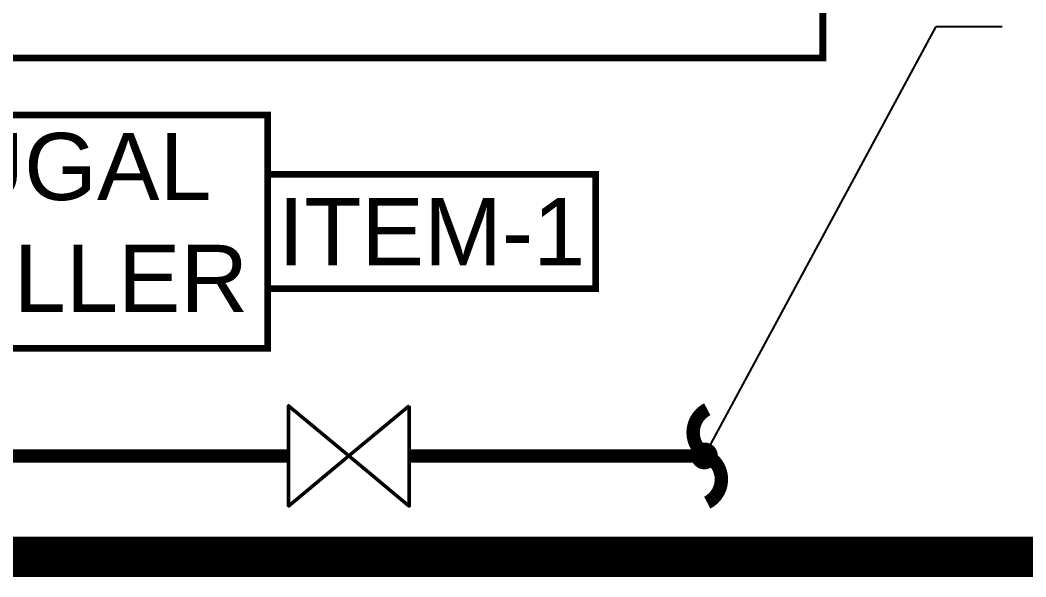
# Model space of a CAD drawing. Extents: x 1264 to 8183, y -10806 to -8316.
# Drawn here: x 4521.8 to 4821.7, y -9097.9 to -8931.9 of the extents above; entities that cross this region are included whole.
import ezdxf
from ezdxf.lldxf.tags import DXFTag

# ---------------------------------------------------------------- set-up
doc = ezdxf.new("R2010")
doc.units = 0
doc.header["$LTSCALE"] = 200
doc.header["$MEASUREMENT"] = 0
doc.linetypes.add('HIDDEN', pattern=[0.375, 0.25, -0.125])
doc.layers.get('0').update_dxf_attribs({"linetype": 'CONTINUOUS'})
for name, color, linetype in [('CHWR', 4, 'HIDDEN'), ('DUCT TEXT', 3, 'CONTINUOUS'), ('Equipments', 1, 'CONTINUOUS'), ('NUMBERING', 5, 'CONTINUOUS'), ('TEXT 23233', 181, 'CONTINUOUS')]:
    doc.layers.add(name, color=color, linetype=linetype)
doc.layers.add('SA-SUPPLY', color=3, linetype='CONTINUOUS', lineweight=90)
doc.styles.add('2nd Floor ELEC$0$SMC_DIMMING', font='simplex.shx', dxfattribs={"width": 0.8})
doc.styles.add('TXT 1_4', font='arial.ttf', dxfattribs={"height": 3.5})
tags = doc.linetypes.add('CHLLID_WATER_RETURN', pattern='A,30.7,-5.08,["CHWR",Standard,S=2.54,R=0,X=-2.54,Y=-1.27],-10.46', length=46.24).pattern_tags.tags
tags[6] = DXFTag(74, 10)
doc.dimstyles.new('2nd Floor ELEC$0$SMC_DOT_1-8', dxfattribs={"dimscale": 4, "dimtxt": 2, "dimasz": 0.66, "dimexe": 1.8, "dimexo": 0.625, "dimgap": 0.9, "dimtad": 0, "dimtih": 1, "dimtoh": 1, "dimdec": 0, "dimzin": 0, "dimdsep": 46, "dimlunit": 3, "dimtxsty": '2nd Floor ELEC$0$SMC_DIMMING', "dimcen": 0.09, "dimclrd": 34, "dimclre": 34, "dimclrt": 123, "dimadec": 0, "dimazin": 0, "dimtfac": 1, "dimtdec": 0, "dimtofl": 0, "dimtmove": 0, "dimatfit": 3, "dimldrblk": '2nd Floor ELEC$0$SMC_DOT', "dimfxl": 1, "dimtolj": 1, "dimtzin": 0, "dimarcsym": 0})

# ---------------------------------------------------------------- blocks, each defined once
blk = doc.blocks.new('IV')
at = {"lineweight": 50}
for points in [[(-1.231, -1.024), (0, 0), (-1.231, 1.024)], [(0, 0), (1.231, 1.024), (1.231, -1.024)]]:
    blk.add_lwpolyline(points, close=True, dxfattribs=at)
blk = doc.blocks.new('2nd Floor ELEC$0$SMC_DOT')
at = {"color": 0, "linetype": 'ByBlock', "lineweight": -2}
blk.add_line((-0.5, 0), (-1, 0), dxfattribs=at)
at = {"color": 0, "linetype": 'ByBlock', "const_width": 0.5}
blk.add_lwpolyline([(-0.25, 0, 1), (0.25, 0, 1)], format="xyb", close=True, dxfattribs=at)

msp = doc.modelspace()

# ---------------------------------------------------------------- linework, layer by layer
at = {"layer": 'CHWR', "linetype": 'CHLLID_WATER_RETURN', "lineweight": -3, "ltscale": 0.03, "const_width": 4}
for points in [[(4235.64, -8985.34), (4235.64, -9061.84), (4601.81, -9061.84)], [(4637.79, -9061.84), (4726.67, -9061.84)]]:
    msp.add_lwpolyline(points, dxfattribs=at)
msp.add_lwpolyline([(4726.67, -9047.92, 0.604684), (4726.67, -9061.84, -0.604684), (4726.67, -9075.77)], format="xyb", dxfattribs=at)
at = {"layer": 'DUCT TEXT', "color": 253, "lineweight": -3, "const_width": 12}
msp.add_lwpolyline([(1270.74, -9091.9), (5287.08, -9091.9)], dxfattribs=at)
at = {"layer": 'SA-SUPPLY', "lineweight": -3, "const_width": 2}
msp.add_lwpolyline([(4175.86, -8684.49), (4761.13, -8684.49), (4761.13, -8943.26), (4175.86, -8943.26)], close=True, dxfattribs=at)
at = {"layer": 'TEXT 23233', "lineweight": -3, "const_width": 2}
msp.add_lwpolyline([(4365.05, -9029.77), (4365.05, -8960.18), (4595.57, -8960.18), (4595.57, -9029.77)], close=True, dxfattribs=at)
msp.add_lwpolyline([(4595.57, -8977.93), (4693.42, -8977.93), (4693.42, -9012.02), (4595.57, -9012.02)], dxfattribs=at)

# ---------------------------------------------------------------- block references
at = {"layer": 'Equipments', "color": 1, "lineweight": -3, "ltscale": 20, "xscale": 14.61544624240751, "yscale": 14.61544624240751, "zscale": 14.61544624240751, "rotation": 180}
msp.add_blockref('IV', (4619.8, -9061.84), dxfattribs=at)

# ---------------------------------------------------------------- texts
at = {"layer": 'NUMBERING', "lineweight": -3, "char_height": 20, "attachment_point": 5, "style": 'TXT 1_4'}
for s, insert, width in [('CENTRIFUGAL LIQUID CHILLER', (4480.31, -8994.98), 231.1767), ('ITEM-1', (4644.5, -8994.98), 84.6857)]:
    msp.add_mtext(s, dxfattribs=dict(at, insert=insert, width=width))

# ---------------------------------------------------------------- leaders
at = {"layer": 'TEXT 23233', "lineweight": -3}
msp.add_leader([(4725.82, -9061.84), (4794.93, -8933.83), (4814.57, -8933.83)], dimstyle='2nd Floor ELEC$0$SMC_DOT_1-8', override={"dimasz": 2}, dxfattribs=at)

doc.saveas('drawing.dxf')
